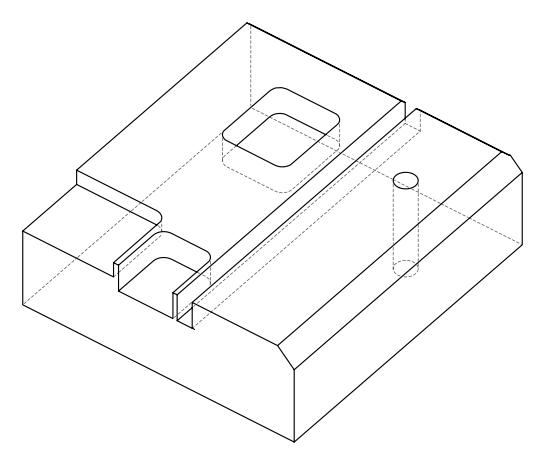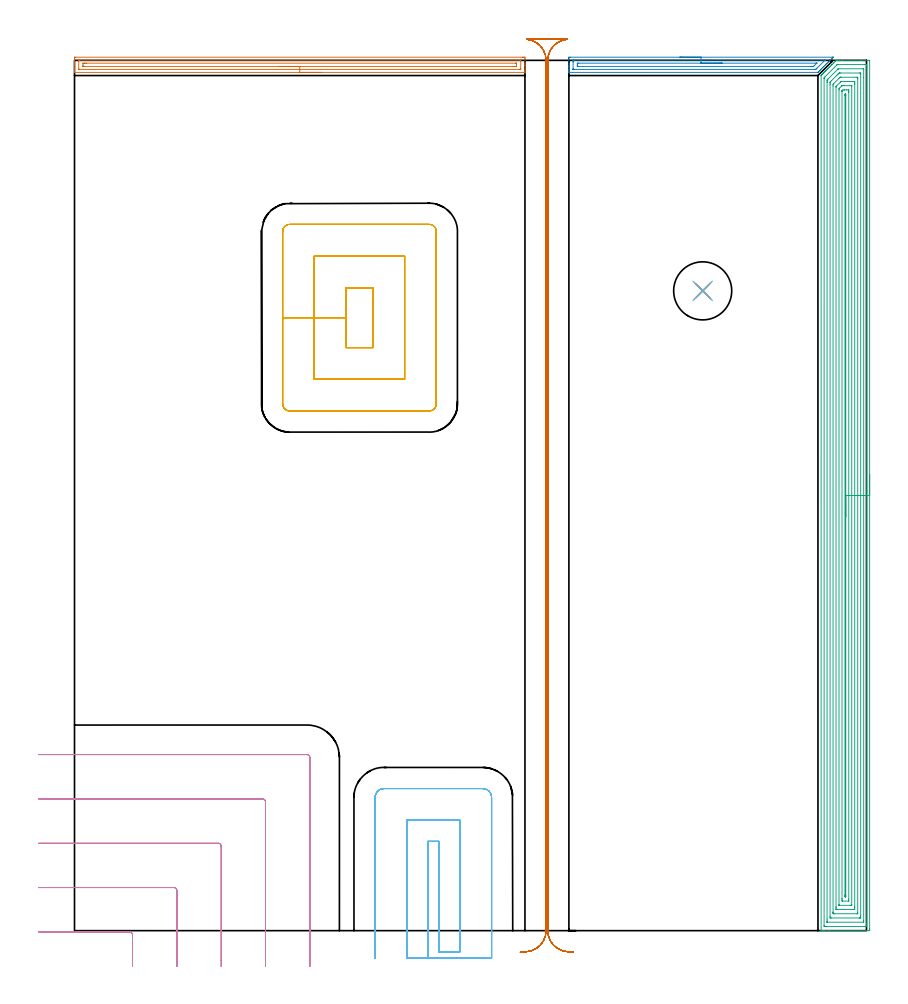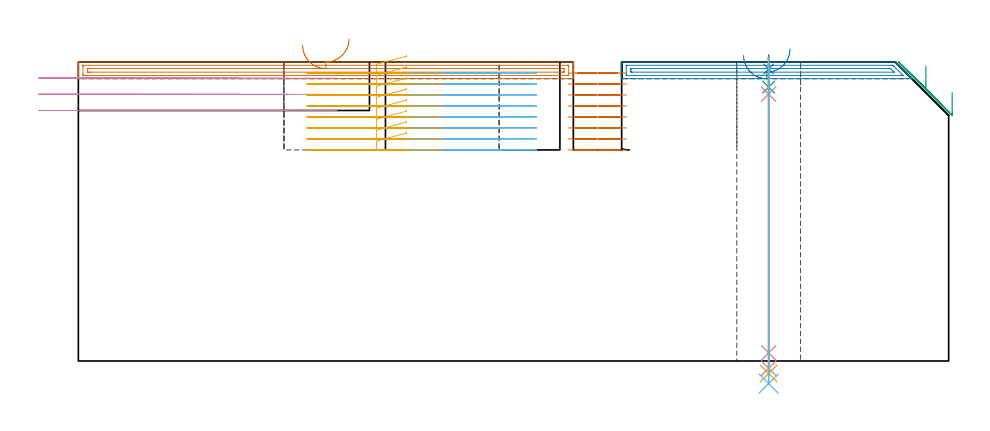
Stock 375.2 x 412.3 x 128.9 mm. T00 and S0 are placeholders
(PLAN: 12 operations, 7 tool changes, 79.9 min)
(1 AREA_MILL | FG_CHAMFER_SURFACE | UGT0205_001 | 5.31 min | 5651 mm3)
(2 AREA_MILL_1 | FG_CHAMFER_SURFACE_1 | UGT0205_001 | 3.12 min | 3480 mm3)
(3 AREA_MILL_2 | FG_CHAMFER_SURFACE_2 | UGT0205_001 | 29.83 min | 108812 mm3)
(4 MILL_CORNER_NOTCH_RECTANGULAR | CORNER_NOTCH_RECTANGULAR | UGT0201_006 | Follow Part, ap 7, ae 75% | 4.73 min | 254435 mm3)
(5 MILL_RECTANGULAR_POCKET | POCKET_RECTANGULAR_STRAIGHT | UGT0201_094 | Follow Part, ap 5, ae 75% | 11.11 min | 375472 mm3)
(6 MILL_SLOT | SLOT_PARTIAL_RECTANGULAR | UGT0201_094 | Follow Part, ap 5, ae 75% | 9.31 min | 217029 mm3)
(7 MILL_RECTANGULAR_SLOT | SLOT_RECTANGULAR | UGT0201_094 | Follow Part, ap 5, ae 75% | 14.67 min | 324835 mm3)
(8 SPOT_DRILL | STEP1HOLE | NXT0321_9005460120000 | 0.05 min | 174 mm3)
(9 DRILL_BLIND_HOLE_INTO_CENTER | STEP1HOLE | UGT0301_192 | 0.05 min | 273 mm3)
(10 GUN_DRILL_THROUGH_HOLE | STEP1HOLE | UGT0307_003 | 0.6 min | 4546 mm3)
(11 SPADE_DRILL_TO_ENLARGE_THROUGH_HOLE | STEP1HOLE | UGT0306_008 | 0.55 min | 25936 mm3)
(12 DRILL_TO_ENLARGE_THROUGH_HOLE | STEP1HOLE | UGT0301_390 | 0.56 min | 45532 mm3)
(TOOL UGT0205_001 | Chamfer Mill 20 x 3 x 45 deg. | D20 FL50 Z2)
(TOOL UGT0201_006 | End Mill 28 mm | D28 FL25 Z2)
(TOOL UGT0201_094 | End mill 20 mm | D20 FL38 Z4)
(TOOL NXT0321_9005460120000 | NC Spot Drill, 142deg, 12mm, Carbide, Uncoated | D12 PA142 FL30 Z2)
(TOOL UGT0301_192 | Twist Drill 7.2 mm | D7.2 PA118 FL66 Z2)
(TOOL UGT0307_003 | Gun Drill 7 mm | D7 PA130 FL24 Z1)
(TOOL UGT0306_008 | Spade Drill 17.5mm | D17.5 PA132 FL10 Z2)
(TOOL UGT0301_390 | Twist Drill 27.5 mm | D27.5 PA118 FL165 Z2)
(OP 1 AREA_MILL)
G17 G21 G94 G90
T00 M6
G54
G17 G0 G90 X116.7 Y406.6 S1061 M3
G43 Z138.9 H0
G94 G1 X116.662 Z138.028 F250.
X116.548 Z137.163
X116.359 Z136.312
X116.097 Z135.48
X115.763 Z134.674
X115.36 Z133.9
X114.892 Z133.164
X114.36 Z132.472
X113.771 Z131.829
X113.128 Z131.239
X112.436 Z130.708
X111.7 Z130.24
X110.926 Z129.837
X110.12 Z129.503
X109.288 Z129.241
X108.436 Z129.052
X107.572 Z128.938
X106.7 Z128.9
X0.148
X0.008 Y406.602 Z128.888
X0. Y406.62 Z128.871
Y406.934 Z128.565
Y407.398 Z128.101
Y407.987 Z127.508
Y410.052 Z125.445
Y410.643 Z124.852
Y411.232 Z124.263
Y413.002 Z122.494
X0.003 Y413.298 Z122.199
X0.008 Y413.791 Z121.705
X0.094 Y413.794 Z121.703
X0.594 Y413.8 Z121.7
X212.3
X212.806 Y413.799 Z121.701
X213.306 Y413.794 Z121.703
X213.392 Y413.791 Z121.705
X213.4 Y413.298 Z122.199
Y410.643 Z124.852
Y410.052 Z125.445
Y409.757 Z125.739
Y407.987 Z127.508
Y407.398 Z128.101
Y406.934 Z128.565
Y406.62 Z128.871
X213.392 Y406.602 Z128.888
X213.252 Y406.6 Z128.9
X106.7
Y408.014 Z127.486
X2.35
X2.157 Y408.016 Z127.484
X2.061 Y408.018 Z127.482
X2.02 Y408.021 Z127.479
X2.01 Y408.045 Z127.455
X2.006 Y408.137 Z127.363
X2.001 Y408.361 Z127.139
Y411.901 Z123.599
X2.007 Y412.277 Z123.223
X2.01 Y412.377 Z123.123
X2.054 Y412.38 Z123.12
X2.161 Y412.384 Z123.116
X2.377 Y412.386 Z123.114
X2.405
X211.05
X211.243 Y412.384 Z123.116
X211.339 Y412.382 Z123.118
X211.38 Y412.379 Z123.121
X211.39 Y412.355 Z123.145
X211.394 Y412.263 Z123.237
X211.399 Y412.039 Z123.461
Y408.499 Z127.001
X211.393 Y408.123 Z127.377
X211.39 Y408.023 Z127.477
X211.346 Y408.02 Z127.48
X211.239 Y408.016 Z127.484
X211.023 Y408.014 Z127.486
X210.995
X106.7
Y409.428 Z126.072
X4.492 Y409.429 Z126.071
X4.161 Y409.43 Z126.07
X4.051 Y409.433 Z126.067
X4.019 Y409.435 Z126.065
X4.01 Y409.492 Z126.008
X4.005 Y409.598 Z125.902
X4.001 Y409.757 Z125.743
X4.002 Y410.8 Z124.7
X4.01 Y410.955 Z124.545
X4.161 Y410.965 Z124.536
X4.723 Y410.97 Z124.53
X5.052 Y410.971 Z124.529
X5.613 Y410.972 Z124.528
X208.908 Y410.971 Z124.529
X209.239 Y410.969 Z124.531
X209.349 Y410.967 Z124.533
X209.381 Y410.965 Z124.535
X209.39 Y410.908 Z124.592
X209.396 Y410.802 Z124.698
X209.399 Y410.643 Z124.857
X209.398 Y409.6 Z125.9
X209.39 Y409.445 Z126.055
X209.239 Y409.436 Z126.064
X208.677 Y409.43 Z126.07
X208.348 Y409.429 Z126.071
X207.787 Y409.428 Z126.072
X106.7
X105.828 Z126.11
X104.964 Z126.223
X104.112 Z126.412
X103.28 Z126.675
X102.474 Z127.008
X101.7 Z127.411
X100.964 Z127.88
X100.272 Z128.411
X99.629 Z129.
X99.04 Z129.644
X98.508 Z130.336
X98.04 Z131.072
X97.637 Z131.845
X97.303 Z132.651
X97.041 Z133.483
X96.852 Z134.335
X96.738 Z135.2
X96.7 Z136.072
G0 Z138.9
M5
M2
(OP 2 AREA_MILL_1)
G17 G21 G94 G90
T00 M6
G54
G17 G0 G90 X286.8 Y413.8 S1061 M3
G43 Z138.9 H0
Z131.7
G94 G1 X286.838 Z130.828 F250.
X286.952 Z129.964
X287.141 Z129.112
X287.403 Z128.28
X287.737 Z127.474
X288.14 Z126.7
X288.609 Z125.964
X289.14 Z125.272
X289.729 Z124.629
X290.372 Z124.04
X291.064 Z123.508
X291.8 Z123.04
X292.574 Z122.637
X293.38 Z122.303
X294.212 Z122.041
X295.064 Z121.852
X295.928 Z121.738
X296.8 Z121.7
X359.137
X359.394 Y413.798 Z121.701
Y413.794 Z121.705
X359.184 Y413.583 Z121.916
X359.097 Y413.496 Z122.002
X358.9 Y413.298 Z122.198
X358.319 Y412.719 Z122.781
X358.205 Y412.604 Z122.894
X358.015 Y412.413 Z123.083
X357.454 Y411.854 Z123.646
X357.313 Y411.712 Z123.786
X357.129 Y411.528 Z123.968
X356.589 Y410.989 Z124.511
X356.244 Y410.643 Z124.854
X355.724 Y410.124 Z125.376
X355.359 Y409.757 Z125.739
X354.859 Y409.259 Z126.241
X354.474 Y408.872 Z126.624
X353.994 Y408.394 Z127.105
X353.589 Y407.987 Z127.509
X353.447 Y407.847 Z127.652
X353.145 Y407.545 Z127.955
X352.704 Y407.102 Z128.394
X352.202 Y406.602 Z128.896
X352.199 Z128.897
X352.187 Y406.6 Z128.9
X234.354
X234.208 Y406.602 Z128.888
X234.2 Y406.62 Z128.87
Y406.947 Z128.552
Y407.375 Z128.124
Y407.987 Z127.508
Y409.178 Z126.318
Y409.757 Z125.736
Y413.008 Z122.488
X234.203 Y413.298 Z122.199
X234.208 Y413.791 Z121.705
X234.3 Y413.794 Z121.703
X234.8 Y413.8 Z121.7
X296.8
Y412.386 Z123.114
X355.259
X355.419 Y412.383 Z123.117
X355.498 Y412.38 Z123.12
X355.518 Y412.378 Z123.122
X355.514 Y412.371 Z123.129
X355.484 Y412.337 Z123.163
X355.398 Y412.248 Z123.252
X355.316 Y412.166 Z123.334
X351.663 Y408.513 Z126.987
X351.396 Y408.252 Z127.248
X351.183 Y408.045 Z127.455
X351.145 Y408.021 Z127.479
X351.095 Y408.019 Z127.481
X350.987 Y408.016 Z127.484
X350.771 Y408.014 Z127.486
X350.744
X236.557
X236.364 Y408.015 Z127.485
X236.267 Y408.018 Z127.482
X236.221 Y408.021 Z127.479
X236.21 Y408.025 Z127.475
X236.207 Y408.04 Z127.46
X236.203 Y408.138 Z127.362
X236.2 Y408.368 Z127.132
X236.201 Y411.528 Z123.972
X236.202 Y411.907 Z123.593
X236.21 Y412.29 Z123.21
X236.216 Y412.379 Z123.121
X236.261 Y412.381 Z123.119
X236.368 Y412.384 Z123.116
X236.584 Y412.386 Z123.114
X236.612
X296.8
Y410.972 Z124.528
X351.332 Y410.971 Z124.529
X351.45 Y410.97 Z124.53
X351.663 Y410.966 Z124.534
Y410.963 Z124.537
X350.457 Y409.757 Z125.743
X350.165 Y409.474 Z126.026
X350.123 Y409.435 Z126.065
X350.044 Y409.433 Z126.067
X349.879 Y409.43 Z126.07
X349.318 Y409.429 Z126.071
X348.987 Y409.428 Z126.072
X238.7 Y409.429 Z126.071
X238.369 Y409.43 Z126.07
X238.259 Y409.432 Z126.068
X238.222 Y409.435 Z126.065
X238.21 Y409.442 Z126.058
X238.206 Y409.479 Z126.021
X238.202 Y409.59 Z125.91
X238.2 Y409.757 Z125.743
Y409.925 Z125.575
X238.201 Y410.643 Z124.857
X238.203 Y410.807 Z124.693
X238.213 Y410.965 Z124.535
X238.369 Y410.967 Z124.533
X238.93 Y410.971 Z124.529
X296.8 Y410.972 Z124.528
X297.672 Z124.567
X298.537 Z124.68
X299.388 Z124.869
X300.22 Z125.132
X301.026 Z125.465
X301.8 Z125.868
X302.536 Z126.337
X303.228 Z126.868
X303.871 Z127.457
X304.46 Z128.101
X304.992 Z128.793
X305.46 Z129.528
X305.863 Z130.302
X306.197 Z131.108
X306.459 Z131.94
X306.648 Z132.792
X306.762 Z133.657
X306.8 Z134.528
G0 Z138.9
M5
M2
(OP 3 AREA_MILL_2)
G17 G21 G94 G90
T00 M6
G54
G17 G0 G90 X376.7 Y216.15 S1061 M3
G43 Z138.9 H0
Z115.9
G94 G1 Y216.112 Z115.028 F250.
Y215.998 Z114.163
Y215.809 Z113.312
Y215.547 Z112.48
Y215.213 Z111.674
Y214.81 Z110.9
Y214.341 Z110.164
Y213.81 Z109.472
Y213.221 Z108.829
Y212.578 Z108.24
Y211.886 Z107.708
Y211.15 Z107.24
Y210.376 Z106.837
Y209.57 Z106.503
Y208.738 Z106.241
Y207.886 Z106.052
Y207.022 Z105.938
Y206.15 Z105.9
Y1.042
X376.699 Y0.622 Z105.901
X376.695 Y0.154 Z105.903
X376.692 Y0.009 Z105.906
X376.233 Y0. Z106.365
X357.429 Z125.166
X355.05 Z127.545
X354.065 Z128.534
X353.71 Y0.007 Z128.881
X353.703 Y0.009 Z128.888
X353.7 Y0.175 Z128.9
Y404.976
X353.704 Y405.096 Z128.889
X353.708 Y405.105 Z128.885
X353.854 Y405.254 Z128.745
X354.022 Y405.423 Z128.576
X354.167 Y405.569 Z128.429
X354.58 Y405.98 Z128.02
X354.619 Y406.019 Z127.981
X354.916 Y406.317 Z127.683
X355.05 Y406.452 Z127.546
X355.432 Y406.832 Z127.168
X355.556 Y406.956 Z127.044
X355.809 Y407.21 Z126.789
X355.933 Y407.335 Z126.663
X356.283 Y407.683 Z126.317
X356.472 Y407.872 Z126.128
X356.703 Y408.104 Z125.895
X356.815 Y408.217 Z125.781
X357.388 Y408.789 Z125.211
X357.597 Y408.998 Z125.001
X357.698 Y409.1 Z124.898
X358.139 Y409.54 Z124.46
X358.581 Y409.982 Z124.016
X358.789 Y410.189 Z123.811
X358.836 Y410.237 Z123.763
X359.463 Y410.865 Z123.133
X359.683 Y411.083 Z122.917
X360.346 Y411.747 Z122.251
X360.538 Y411.939 Z122.062
X360.576 Y411.976 Z122.024
X360.787 Y412.188 Z121.811
X360.876 Y412.274 Z121.722
X360.91 Y412.299 Z121.687
X361.228 Y412.3 Z121.37
X361.305 Z121.294
X362.111 Z120.484
X363.339 Z119.258
X363.876 Z118.718
X372.568 Z110.03
X376.233 Z106.365
X376.504 Y412.297 Z106.093
X376.692 Y412.29 Z105.906
X376.699 Y412.099 Z105.899
X376.7 Y206.15 Z105.9
X375.286 Z107.314
Y3.367
X375.285 Y2.475 Z107.315
X375.283 Y2.409 Z107.317
X375.268 Y2.01 Z107.332
X374.869 Y2.002 Z107.731
X374.467 Y2.001 Z108.133
X373.988 Y2. Z108.612
X355.933 Y2.001 Z126.667
X355.451 Y2.003 Z127.149
X355.223 Y2.01 Z127.377
X355.121 Y2.028 Z127.479
X355.115 Y2.343 Z127.485
Y2.409
Y403.571
Y403.636
X355.121 Y404.045 Z127.479
X355.319 Y404.257 Z127.281
X355.581 Y404.53 Z127.019
X361.086 Y410.035 Z121.514
X361.228 Y410.174 Z121.372
X361.351 Y410.289 Z121.249
X361.468 Y410.293 Z121.132
X361.708 Y410.299 Z120.892
X374.467 Z108.133
X374.949 Y410.297 Z107.651
X375.177 Y410.29 Z107.423
X375.279 Y410.272 Z107.321
X375.285 Y409.957 Z107.315
Y409.891
X375.286 Y206.15 Z107.314
X373.872 Z108.728
X373.871 Y4.799 Z108.729
X373.87 Y4.196 Z108.73
X373.868 Y4.051 Z108.732
X373.865 Y4.018 Z108.735
X373.862 Y4.01 Z108.738
X373.842 Y4.006 Z108.758
X373.777 Y4.001 Z108.823
X356.815 Z125.785
X356.622 Y4.003 Z125.978
X356.567 Y4.006 Z126.033
X356.538 Y4.01 Z126.062
X356.535 Y4.024 Z126.065
X356.532 Y4.099 Z126.068
X356.53 Y4.196 Z126.07
X356.529 Y4.486 Z126.071
X356.528 Y5.09 Z126.072
X356.529 Y401.849 Z126.071
Y402.138
X356.533 Y402.742 Z126.067
X356.536 Y403.025 Z126.064
X356.815 Y403.313 Z125.785
X356.975 Y403.475 Z125.625
X361.415 Y407.915 Z121.185
X361.605 Y408.104 Z120.995
X361.777 Y408.267 Z120.823
X361.803 Y408.29 Z120.797
X361.853 Y408.295 Z120.747
X361.919 Y408.299 Z120.681
X373.585 Z109.015
X373.778 Y408.297 Z108.822
X373.833 Y408.294 Z108.767
X373.862 Y408.29 Z108.738
X373.865 Y408.276 Z108.735
X373.869 Y408.201 Z108.731
X373.871 Y408.104 Z108.729
X373.872 Y404.069 Z108.728
Y206.15
X372.457 Z110.143
Y6.877
X372.454 Y6.235 Z110.146
X372.45 Y6.025 Z110.15
X372.252 Y6.01 Z110.348
X371.82 Y6. Z110.78
X371.803 Z110.797
X358.564 Z124.036
X358.145 Y6.01 Z124.455
X357.949 Y6.017 Z124.651
X357.948 Y6.129 Z124.652
X357.943 Y6.628 Z124.657
Y400.955
X357.946 Y401.598 Z124.654
X357.95 Y401.849 Z124.65
X357.962 Y402.002 Z124.638
X358.063 Y402.108 Z124.537
X358.193 Y402.242 Z124.408
X358.581 Y402.632 Z124.019
X358.635 Y402.687 Z123.965
X361.228 Y405.28 Z121.372
X361.744 Y405.795 Z120.856
X362.111 Y406.16 Z120.489
X362.191 Y406.236 Z120.409
X362.244 Y406.283 Z120.356
X362.344 Y406.29 Z120.256
X362.561 Y406.295 Z120.039
X362.994 Y406.3 Z119.606
X371.836 Z110.764
X372.255 Y406.29 Z110.345
X372.451 Y406.283 Z110.149
X372.453 Y406.171 Z110.147
X372.457 Y405.672 Z110.143
Y206.15
X371.043 Z111.557
Y8.449
X371.041 Y8.234 Z111.559
X371.037 Y8.091 Z111.563
X371.033 Y8.009 Z111.567
X371.018 Y8.007 Z111.582
X370.937 Y8.003 Z111.663
X370.71 Y8. Z111.89
X360.118 Y8.001 Z122.482
X359.463 Y8.008 Z123.137
X359.376 Y8.01 Z123.224
X359.364 Y8.342 Z123.236
X359.358 Y8.556 Z123.242
X359.357 Y8.664 Z123.243
Y8.771
X359.358 Y400.168 Z123.242
X359.364 Y400.955 Z123.236
X359.411 Y401.008 Z123.189
X359.463 Y401.063 Z123.137
X362.111 Y403.713 Z120.489
X362.519 Y404.116 Z120.081
X362.68 Y404.27 Z119.92
X362.708 Y404.29 Z119.892
X362.748 Y404.294 Z119.852
X362.83 Y404.298 Z119.77
X362.994 Y404.3 Z119.606
X363.22 Z119.38
X370.282 Y404.299 Z112.318
X370.937 Y404.292 Z111.663
X371.024 Y404.29 Z111.576
X371.036 Y403.958 Z111.564
X371.042 Y403.744 Z111.558
X371.043 Y403.636 Z111.557
Y403.528
Y206.15
X369.629 Z112.971
X369.628 Y11.345 Z112.972
X369.626 Y10.884 Z112.974
X369.622 Y10.451 Z112.978
X369.61 Y10.007 Z112.99
X369.172 Y10.003 Z113.428
X368.734 Y10.001 Z113.866
X361.228 Z121.372
X360.788 Y10.003 Z121.812
X360.778 Y10.01 Z121.822
X360.775 Y10.016 Z121.825
X360.772 Y10.451 Z121.828
X360.771 Y10.914 Z121.829
Y11.345
X360.772 Y399.63 Z121.828
X360.774 Y399.846 Z121.826
X360.777 Y399.899 Z121.823
X360.78 Y399.92 Z121.82
X360.799 Y399.942 Z121.801
X360.91 Y400.062 Z121.69
X362.846 Y401.998 Z119.754
X362.994 Y402.141 Z119.606
X363.115 Y402.256 Z119.485
X363.159 Y402.29 Z119.441
X363.212 Y402.293 Z119.388
X363.432 Y402.298 Z119.168
X366.52 Y402.3 Z116.08
X368.726 Z113.874
X369.172 Y402.299 Z113.428
X369.612 Y402.297 Z112.988
X369.622 Y402.29 Z112.978
X369.625 Y402.284 Z112.975
X369.628 Y401.849 Z112.972
X369.629 Y401.386 Z112.971
Y400.955
Y206.15
X368.215 Z114.385
X368.214 Y12.238 Z114.386
X368.21 Y12.035 Z114.39
X368.209 Y12.017 Z114.391
X368.159 Y12.01 Z114.441
X368.034 Y12.004 Z114.566
X367.877 Y12.001 Z114.723
X362.346 Y12. Z120.254
X362.249 Y12.002 Z120.351
X362.223 Y12.005 Z120.377
X362.2 Y12.009 Z120.4
X362.192 Y12.049 Z120.408
X362.187 Y12.161 Z120.413
X362.186 Y12.238 Z120.414
Y398.274
X362.19 Y398.683 Z120.41
X362.192 Y398.883 Z120.408
X362.29 Y398.986 Z120.31
X362.466 Y399.168 Z120.134
X363.359 Y400.062 Z119.241
X363.535 Y400.23 Z119.065
X363.585 Y400.276 Z119.015
X363.649 Y400.292 Z118.951
X363.876 Y400.296 Z118.724
X364.523 Y400.3 Z118.077
X364.759 Z117.841
X367.171 Z115.429
X368.054 Z114.546
X368.151 Y400.298 Z114.449
X368.177 Y400.295 Z114.423
X368.2 Y400.291 Z114.4
X368.208 Y400.251 Z114.392
X368.213 Y400.139 Z114.387
X368.214 Y400.062 Z114.386
X368.215 Y206.15 Z114.385
X366.801 Z115.799
X366.8 Y14.919 Z115.8
X366.799 Y14.641 Z115.801
X366.793 Y14.026 Z115.807
X366.548 Y14.001 Z116.052
X363.901 Z118.699
X363.876 Y14.002 Z118.724
X363.607 Y14.026 Z118.993
X363.603 Y14.302 Z118.997
X363.6 Y14.919 Z119.
Y15.199
Y397.66
X363.603 Y397.754 Z118.997
X363.607 Y397.827 Z118.993
X363.615 Y397.856 Z118.985
X363.632 Y397.877 Z118.968
X363.876 Y398.128 Z118.724
X363.95 Y398.199 Z118.65
X364.033 Y398.274 Z118.567
X364.734 Y398.299 Z117.866
X364.759 Y398.3 Z117.841
X365.616 Z116.984
X366.499 Y398.299 Z116.101
X366.524 Y398.298 Z116.076
X366.794 Y398.274 Z115.806
X366.797 Y397.998 Z115.803
X366.8 Y397.381 Z115.8
Y397.101
X366.801 Y206.15 Z115.799
X365.386 Z117.214
Y16.706
X365.385 Y16.448 Z117.215
X365.382 Y16.076 Z117.218
X365.38 Y16.017 Z117.22
X365.328 Y16.01 Z117.272
X365.2 Y16.008 Z117.4
X365.072 Y16.01 Z117.528
X365.02 Y16.017 Z117.58
X365.019 Y16.071 Z117.581
X365.015 Y16.447 Z117.585
X365.014 Y16.706 Z117.586
Y17.084
Y395.594
X365.015 Y395.852 Z117.585
X365.019 Y396.224 Z117.581
X365.02 Y396.283 Z117.58
X365.072 Y396.29 Z117.528
X365.2 Y396.292 Z117.4
X365.328 Y396.29 Z117.272
X365.38 Y396.283 Z117.22
X365.381 Y396.228 Z117.219
X365.385 Y395.853 Z117.215
X365.386 Y395.594 Z117.214
Y395.216
Y206.15
Y205.278 Z117.252
Y204.413 Z117.366
Y203.562 Z117.554
Y202.73 Z117.817
Y201.924 Z118.151
Y201.15 Z118.553
Y200.414 Z119.022
Y199.722 Z119.553
Y199.079 Z120.143
Y198.49 Z120.786
Y197.958 Z121.478
Y197.49 Z122.214
Y197.087 Z122.988
Y196.753 Z123.793
Y196.491 Z124.625
Y196.302 Z125.477
Y196.188 Z126.342
Y196.15 Z127.214
G0 Z138.9
M5
M2
(OP 4 MILL_CORNER_NOTCH_RECTANGULAR)
G17 G21 G94 G90
T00 M6
G54
G17 G0 G90 X27.5 Y-17. S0 M3
G43 Z138.9 H0
Z121.933
G94 G1 Y-14. F250.
Y-1.993 F500.
G3 X26.107 Y-0.6 R1.4
G1 X-13.987
X-16.987 F250.
G0 Z138.9
X48.5 Y-17.
Z121.933
G1 Y-14.
Y19.007 F500.
G3 X47.107 Y20.4 R1.4
G1 X-14.
X-17. F250.
G0 Z138.9
X69.5 Y-17.
Z121.933
G1 Y-14.
Y40.006 F500.
G3 X68.106 Y41.4 R1.4
G1 X-14.
X-17. F250.
G0 Z138.9
X90.5 Y-17.
Z121.933
G1 Y-14.
Y61.006 F500.
G3 X89.106 Y62.4 R1.4
G1 X-14.
X-17. F250.
G0 Z138.9
X111.5 Y-17.
Z121.933
G1 Y-14.
Y82.006 F500.
G3 X110.106 Y83.4 R1.4
G1 X-14.
X-17. F250.
G0 Z138.9
X27.5 Y-17.
Z114.967
G1 Y-14.
Y-1.993 F500.
G3 X26.107 Y-0.6 R1.4
G1 X-13.987
X-16.987 F250.
G0 Z138.9
X48.5 Y-17.
Z114.967
G1 Y-14.
Y19.007 F500.
G3 X47.107 Y20.4 R1.4
G1 X-14.
X-17. F250.
G0 Z138.9
X69.5 Y-17.
Z114.967
G1 Y-14.
Y40.006 F500.
G3 X68.106 Y41.4 R1.4
G1 X-14.
X-17. F250.
G0 Z138.9
X90.5 Y-17.
Z114.967
G1 Y-14.
Y61.006 F500.
G3 X89.106 Y62.4 R1.4
G1 X-14.
X-17. F250.
G0 Z138.9
X111.5 Y-17.
Z114.967
G1 Y-14.
Y82.006 F500.
G3 X110.106 Y83.4 R1.4
G1 X-14.
X-17. F250.
G0 Z138.9
X27.5 Y-17.
Z108.
G1 Y-14.
Y-1.993 F500.
G3 X26.107 Y-0.6 R1.4
G1 X-13.987
X-16.987 F250.
G0 Z138.9
X48.5 Y-17.
Z108.
G1 Y-14.
Y19.007 F500.
G3 X47.107 Y20.4 R1.4
G1 X-14.
X-17. F250.
G0 Z138.9
X69.5 Y-17.
Z108.
G1 Y-14.
Y40.006 F500.
G3 X68.106 Y41.4 R1.4
G1 X-14.
X-17. F250.
G0 Z138.9
X90.5 Y-17.
Z108.
G1 Y-14.
Y61.006 F500.
G3 X89.106 Y62.4 R1.4
G1 X-14.
X-17. F250.
G0 Z138.9
X111.5 Y-17.
Z108.
G1 Y-14.
Y82.006 F500.
G3 X110.106 Y83.4 R1.4
G1 X-14.
X-17. F250.
G0 Z138.9
M5
M2
(OP 5 MILL_RECTANGULAR_POCKET)
G17 G21 G94 G90
T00 M6
G54
G17 G0 G90 X141.4 Y302.723 S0 M3
G43 Z138.9 H0
Z131.9
G94 G1 Y304.6 Z131.397 F250.
X128.6 Z127.967
Y290.4 Z124.162
Y276.2 F500.
X141.4
Y304.6
X128.6
Y290.4
X113.6
Y261.2
X156.4
Y319.6
X113.6
Y290.4
X98.6
Y249.6
G3 X102. Y246.2 R3.4
G1 X168.
G3 X171.4 Y249.6 R3.4
G1 Y331.2
G3 X168. Y334.6 R3.4
G1 X102.
G3 X98.6 Y331.2 R3.4
G1 Y290.4
Y289.4
G0 X141.4 Y302.723 Z127.162
G1 Y304.6 Z126.66 F250.
X128.6 Z123.23
Y290.4 Z119.425
Y276.2 F500.
X141.4
Y304.6
X128.6
Y290.4
X113.6
Y261.2
X156.4
Y319.6
X113.6
Y290.4
X98.6
Y249.6
G3 X102. Y246.2 R3.4
G1 X168.
G3 X171.4 Y249.6 R3.4
G1 Y331.2
G3 X168. Y334.6 R3.4
G1 X102.
G3 X98.6 Y331.2 R3.4
G1 Y290.4
Y289.4
G0 X141.4 Y302.723 Z122.425
G1 Y304.6 Z121.922 F250.
X128.6 Z118.492
Y290.4 Z114.687
Y276.2 F500.
X141.4
Y304.6
X128.6
Y290.4
X113.6
Y261.2
X156.4
Y319.6
X113.6
Y290.4
X98.6
Y249.6
G3 X102. Y246.2 R3.4
G1 X168.
G3 X171.4 Y249.6 R3.4
G1 Y331.2
G3 X168. Y334.6 R3.4
G1 X102.
G3 X98.6 Y331.2 R3.4
G1 Y290.4
Y289.4
G0 X141.4 Y302.723 Z117.687
G1 Y304.6 Z117.185 F250.
X128.6 Z113.755
Y290.4 Z109.95
Y276.2 F500.
X141.4
Y304.6
X128.6
Y290.4
X113.6
Y261.2
X156.4
Y319.6
X113.6
Y290.4
X98.6
Y249.6
G3 X102. Y246.2 R3.4
G1 X168.
G3 X171.4 Y249.6 R3.4
G1 Y331.2
G3 X168. Y334.6 R3.4
G1 X102.
G3 X98.6 Y331.2 R3.4
G1 Y290.4
Y289.4
G0 X141.4 Y302.723 Z112.95
G1 Y304.6 Z112.447 F250.
X128.6 Z109.017
Y290.4 Z105.212
Y276.2 F500.
X141.4
Y304.6
X128.6
Y290.4
X113.6
Y261.2
X156.4
Y319.6
X113.6
Y290.4
X98.6
Y249.6
G3 X102. Y246.2 R3.4
G1 X168.
G3 X171.4 Y249.6 R3.4
G1 Y331.2
G3 X168. Y334.6 R3.4
G1 X102.
G3 X98.6 Y331.2 R3.4
G1 Y290.4
Y289.4
G0 X141.4 Y302.723 Z108.212
G1 Y304.6 Z107.71 F250.
X128.6 Z104.28
Y290.4 Z100.475
Y276.2 F500.
X141.4
Y304.6
X128.6
Y290.4
X113.6
Y261.2
X156.4
Y319.6
X113.6
Y290.4
X98.6
Y249.6
G3 X102. Y246.2 R3.4
G1 X168.
G3 X171.4 Y249.6 R3.4
G1 Y331.2
G3 X168. Y334.6 R3.4
G1 X102.
G3 X98.6 Y331.2 R3.4
G1 Y290.4
Y289.4
G0 X141.4 Y302.723 Z103.475
G1 Y304.6 Z102.972 F250.
X128.6 Z99.542
Y290.4 Z95.737
Y276.2 F500.
X141.4
Y304.6
X128.6
Y290.4
X113.6
Y261.2
X156.4
Y319.6
X113.6
Y290.4
X98.6
Y249.6
G3 X102. Y246.2 R3.4
G1 X168.
G3 X171.4 Y249.6 R3.4
G1 Y331.2
G3 X168. Y334.6 R3.4
G1 X102.
G3 X98.6 Y331.2 R3.4
G1 Y290.4
Y289.4
G0 X141.4 Y302.723 Z98.737
G1 Y304.6 Z98.235 F250.
X128.6 Z94.805
Y290.4 Z91.
Y276.2 F500.
X141.4
Y304.6
X128.6
Y290.4
X113.6
Y261.2
X156.4
Y319.6
X113.6
Y290.4
X98.6
Y249.6
G3 X102. Y246.2 R3.4
G1 X168.
G3 X171.4 Y249.6 R3.4
G1 Y331.2
G3 X168. Y334.6 R3.4
G1 X102.
G3 X98.6 Y331.2 R3.4
G1 Y290.4
Y289.4
G0 Z138.9
M5
M2
(OP 6 MILL_SLOT)
G17 G21 G94 G90
T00 M6
G54
G17 G0 G90 X167.4 Y-13. S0 M3
G43 Z138.9 H0
Z124.162
G94 G1 Y-10. F250.
Y42.3 F500.
X172.6
Y-10.
X182.6
Y52.3
X157.4
Y-10.
Y-13. F250.
X197.6
Y-10.
Y63.1 F500.
G3 X193.4 Y67.3 R4.2
G1 X146.6
G3 X142.4 Y63.1 R4.2
G1 Y-10.
Y-13. F250.
G0 X167.4 Z119.425
G1 Y-10.
Y42.3 F500.
X172.6
Y-10.
X182.6
Y52.3
X157.4
Y-10.
Y-13. F250.
X197.6
Y-10.
Y63.1 F500.
G3 X193.4 Y67.3 R4.2
G1 X146.6
G3 X142.4 Y63.1 R4.2
G1 Y-10.
Y-13. F250.
G0 X167.4 Z114.687
G1 Y-10.
Y42.3 F500.
X172.6
Y-10.
X182.6
Y52.3
X157.4
Y-10.
Y-13. F250.
X197.6
Y-10.
Y63.1 F500.
G3 X193.4 Y67.3 R4.2
G1 X146.6
G3 X142.4 Y63.1 R4.2
G1 Y-10.
Y-13. F250.
G0 X167.4 Z109.95
G1 Y-10.
Y42.3 F500.
X172.6
Y-10.
X182.6
Y52.3
X157.4
Y-10.
Y-13. F250.
X197.6
Y-10.
Y63.1 F500.
G3 X193.4 Y67.3 R4.2
G1 X146.6
G3 X142.4 Y63.1 R4.2
G1 Y-10.
Y-13. F250.
G0 X167.4 Z105.212
G1 Y-10.
Y42.3 F500.
X172.6
Y-10.
X182.6
Y52.3
X157.4
Y-10.
Y-13. F250.
X197.6
Y-10.
Y63.1 F500.
G3 X193.4 Y67.3 R4.2
G1 X146.6
G3 X142.4 Y63.1 R4.2
G1 Y-10.
Y-13. F250.
G0 X167.4 Z100.475
G1 Y-10.
Y42.3 F500.
X172.6
Y-10.
X182.6
Y52.3
X157.4
Y-10.
Y-13. F250.
X197.6
Y-10.
Y63.1 F500.
G3 X193.4 Y67.3 R4.2
G1 X146.6
G3 X142.4 Y63.1 R4.2
G1 Y-10.
Y-13. F250.
G0 X167.4 Z95.737
G1 Y-10.
Y42.3 F500.
X172.6
Y-10.
X182.6
Y52.3
X157.4
Y-10.
Y-13. F250.
X197.6
Y-10.
Y63.1 F500.
G3 X193.4 Y67.3 R4.2
G1 X146.6
G3 X142.4 Y63.1 R4.2
G1 Y-10.
Y-13. F250.
G0 X167.4 Z91.
G1 Y-10.
Y42.3 F500.
X172.6
Y-10.
X182.6
Y52.3
X157.4
Y-10.
Y-13. F250.
X197.6
Y-10.
Y63.1 F500.
G3 X193.4 Y67.3 R4.2
G1 X146.6
G3 X142.4 Y63.1 R4.2
G1 Y-10.
Y-13. F250.
G0 Z138.9
M5
M2
(OP 7 MILL_RECTANGULAR_SLOT)
G17 G21 G94 G90
T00 M6
G54
G17 G0 G90 X236.417 Y-10.202 S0 M3
G43 Z138.9 H0
Z124.162
G94 G1 X233.426 Y-9.97 F250.
G2 X224.2 Y0. R10. F500.
G1 Y412.3
G2 X232.267 Y422.111 R10.
G1 X232.272 Y422.141
G3 X230.496 Y422.3 R10.
G1 X217.058
G3 X215.306 Y422.145 R10.
G1 X215.311 Y422.116
G2 X223.4 Y412.3 R10.
G1 Y0.
G2 X214.174 Y-9.97 R10.
G1 X211.183 Y-10.202 F250.
G0 X236.417 Z119.425
G1 X233.426 Y-9.97
G2 X224.2 Y0. R10. F500.
G1 Y412.3
G2 X233.426 Y422.27 R10.
G1 Y422.3
X214.174
Y422.27
G2 X223.4 Y412.3 R10.
G1 Y0.
G2 X214.174 Y-9.97 R10.
G1 X211.183 Y-10.202 F250.
G0 X236.417 Z114.687
G1 X233.426 Y-9.97
G2 X224.2 Y0. R10. F500.
G1 Y412.3
G2 X233.426 Y422.27 R10.
G1 Y422.3
X214.174
Y422.27
G2 X223.4 Y412.3 R10.
G1 Y0.
G2 X214.174 Y-9.97 R10.
G1 X211.183 Y-10.202 F250.
G0 X236.417 Z109.95
G1 X233.426 Y-9.97
G2 X224.2 Y0. R10. F500.
G1 Y412.3
G2 X233.426 Y422.27 R10.
G1 Y422.3
X214.174
Y422.27
G2 X223.4 Y412.3 R10.
G1 Y0.
G2 X214.174 Y-9.97 R10.
G1 X211.183 Y-10.202 F250.
G0 X236.417 Z105.212
G1 X233.426 Y-9.97
G2 X224.2 Y0. R10. F500.
G1 Y412.3
G2 X233.426 Y422.27 R10.
G1 Y422.3
X214.174
Y422.27
G2 X223.4 Y412.3 R10.
G1 Y0.
G2 X214.174 Y-9.97 R10.
G1 X211.183 Y-10.202 F250.
G0 X236.417 Z100.475
G1 X233.426 Y-9.97
G2 X224.2 Y0. R10. F500.
G1 Y412.3
G2 X233.426 Y422.27 R10.
G1 Y422.3
X214.174
Y422.27
G2 X223.4 Y412.3 R10.
G1 Y0.
G2 X214.174 Y-9.97 R10.
G1 X211.183 Y-10.202 F250.
G0 X236.417 Z95.737
G1 X233.426 Y-9.97
G2 X224.2 Y0. R10. F500.
G1 Y412.3
G2 X233.426 Y422.27 R10.
G1 Y422.3
X214.174
Y422.27
G2 X223.4 Y412.3 R10.
G1 Y0.
G2 X214.174 Y-9.97 R10.
G1 X211.183 Y-10.202 F250.
G0 X236.417 Z91.
G1 X233.426 Y-9.97
G2 X224.2 Y0. R10. F500.
G1 Y412.3
G2 X233.426 Y422.27 R10.
G1 Y422.3
X214.174
Y422.27
G2 X223.4 Y412.3 R10.
G1 Y0.
G2 X214.174 Y-9.97 R10.
G1 X211.183 Y-10.202 F250.
G0 Z138.9
M5
M2
(OP 8 SPOT_DRILL)
G17 G21 G94 G90
T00 M6
G54
G17 G0 G90 X297.6 Y303.1 S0 M3
G43 Z138.9 H0
G94 G81 G98 Z125.9 F250. R131.9
G80
M5
M2
(OP 9 DRILL_BLIND_HOLE_INTO_CENTER)
G17 G21 G94 G90
T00 M6
G54
G17 G0 G90 X297.6 Y303.1 S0 M3
G43 Z138.9 H0
G94 G81 G98 Z118.1 F250. R130.9
G80
M5
M2
(OP 10 GUN_DRILL_THROUGH_HOLE)
G17 G21 G94 G90
T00 M6
G54
G17 G0 G90 X297.6 Y303.1 M8
G43 Z138.9 H0
Z126.803
S716 M3
G94 G1 Z115.071 F125. M26
G4 X.084
Z3.5 F250.
G4 X.084
Z-3.132 F125.
G4 X.084
M5
M9
G0 Z126.803
Z138.9
M2
(OP 11 SPADE_DRILL_TO_ENLARGE_THROUGH_HOLE)
G17 G21 G94 G90
T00 M6
G54
G17 G0 G90 X297.6 Y303.1 S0 M3
G43 Z138.9 H0
G94 G73 G98 Z-5.396 F250. Q16.787 R130.9
G80
M5
M2
(OP 12 DRILL_TO_ENLARGE_THROUGH_HOLE)
G17 G21 G94 G90
T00 M6
G54
G17 G0 G90 X297.6 Y303.1 S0 M3
G43 Z138.9 H0
G94 G73 G98 Z-9.762 F250. Q23.11 R130.9
G80
M5
M2
